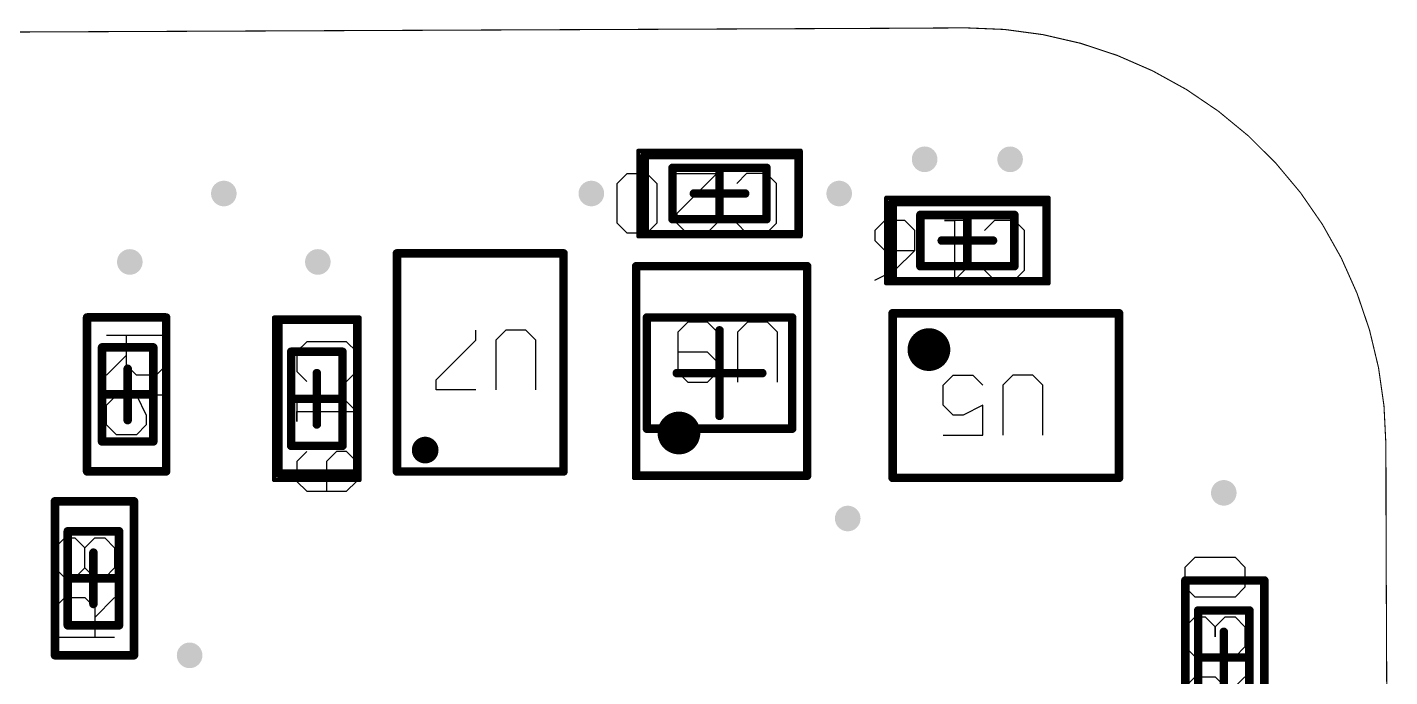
# Model space of a CAD drawing. Header units: millimetres. Extents: x 0 to 63.8, y 0 to 29.2.
# Drawn here: x 47.9 to 63.84, y 21.65 to 29.24 of the extents above; entities that cross this region are included whole.
import ezdxf

# ---------------------------------------------------------------- set-up
doc = ezdxf.new("R2010")
doc.units = ezdxf.units.MM
for name, color, linetype in [('Mechanical1', 6, 'Continuous'), ('Mechanical13', 56, 'Continuous'), ('Mechanical15', 56, 'Continuous'), ('Mechanical29', 56, 'Continuous'), ('ViaHoleLayer', 16, 'Continuous')]:
    doc.layers.add(name, color=color, linetype=linetype)

# ---------------------------------------------------------------- blocks, each defined once
blk = doc.blocks.new('SOTFL50P160X60_6N_8')
at = {"layer": 'Mechanical13', "const_width": 0.1}
for points in [[(-0.65, 0.85), (0.65, 0.85)], [(-0.65, 0.85), (-0.65, -0.85)], [(0.65, 0.85), (0.65, -0.85)], [(-0.65, -0.85), (0.65, -0.85)]]:
    blk.add_lwpolyline(points, dxfattribs=at)
at = {"layer": 'Mechanical13', "const_width": 0.05}
for points in [[(-0.675, 0.85, 1), (-0.625, 0.85, 1)], [(-0.675, 0.85, 1), (-0.625, 0.85, 1)], [(0.625, 0.85, 1), (0.675, 0.85, 1)], [(0.625, 0.85, 1), (0.675, 0.85, 1)], [(-0.675, -0.85, 1), (-0.625, -0.85, 1)], [(-0.675, -0.85, 1), (-0.625, -0.85, 1)], [(0.625, -0.85, 1), (0.675, -0.85, 1)], [(0.625, -0.85, 1), (0.675, -0.85, 1)]]:
    blk.add_lwpolyline(points, format="xyb", close=True, dxfattribs=at)
at = {"layer": 'Mechanical15'}
for points, const_width in [([(-1.225, 1), (1.225, 1)], 0.05), ([(-1.225, 1), (-1.225, -1)], 0.05), ([(1.225, 1), (1.225, -1)], 0.05), ([(0, 0.5), (0, -0.5)], 0.1), ([(-0.5, 0), (0.5, 0)], 0.1), ([(-1.225, -1), (1.225, -1)], 0.05)]:
    blk.add_lwpolyline(points, dxfattribs=dict(at, const_width=const_width))
for points, const_width in [([(-1.238, 1, 1), (-1.213, 1, 1)], 0.025), ([(-1.238, 1, 1), (-1.213, 1, 1)], 0.025), ([(1.212, 1, 1), (1.237, 1, 1)], 0.025), ([(1.212, 1, 1), (1.237, 1, 1)], 0.025), ([(-0.025, 0.5, 1), (0.025, 0.5, 1)], 0.05), ([(-0.525, 0, 1), (-0.475, 0, 1)], 0.05), ([(0.475, 0, 1), (0.525, 0, 1)], 0.05), ([(-0.025, -0.5, 1), (0.025, -0.5, 1)], 0.05), ([(-1.238, -1, 1), (-1.213, -1, 1)], 0.025), ([(-1.238, -1, 1), (-1.213, -1, 1)], 0.025), ([(1.212, -1, 1), (1.237, -1, 1)], 0.025), ([(1.212, -1, 1), (1.237, -1, 1)], 0.025)]:
    blk.add_lwpolyline(points, format="xyb", close=True, dxfattribs=dict(at, const_width=const_width))
at = {"layer": 'Mechanical29'}
for p, q in [((0.013, 0.489), (-0.104, 0.372)), ((0.479, 0.489), (0.013, 0.489)), ((0.246, 0.139), (0.246, 0.489)), ((0.596, 0.372), (0.479, 0.489)), ((-0.104, 0.372), (-0.104, 0.139)), ((0.596, 0.139), (0.596, 0.372)), ((-0.104, 0.139), (0.013, 0.022)), ((0.013, 0.022), (0.129, 0.022)), ((0.129, 0.022), (0.246, 0.139)), ((0.479, 0.022), (0.596, 0.139)), ((0.479, -0.211), (-0.104, -0.211)), ((0.596, -0.328), (0.479, -0.211)), ((0.596, -0.561), (0.596, -0.328)), ((0.479, -0.678), (0.596, -0.561)), ((-0.104, -0.678), (0.479, -0.678))]:
    blk.add_line(p, q, dxfattribs=at)
at = {"layer": 'Mechanical29', "const_width": 0.1}
for points in [[(-1.2, 0.975), (1.25, 0.975)], [(-1.2, 0.975), (-1.2, -1.025)], [(1.25, 0.975), (1.25, -1.025)], [(-1.2, -1.025), (1.25, -1.025)]]:
    blk.add_lwpolyline(points, dxfattribs=at)
at = {"layer": 'Mechanical29'}
for points, const_width in [([(-1.225, 0.975, 1), (-1.175, 0.975, 1)], 0.05), ([(-1.225, 0.975, 1), (-1.175, 0.975, 1)], 0.05), ([(1.225, 0.975, 1), (1.275, 0.975, 1)], 0.05), ([(1.225, 0.975, 1), (1.275, 0.975, 1)], 0.05), ([(-0.575, 0.475, 1), (-0.825, 0.475, 1)], 0.25), ([(-0.888, 0.475, 1), (-0.763, 0.475, 1)], 0.125), ([(-0.637, 0.475, 1), (-0.513, 0.475, 1)], 0.125), ([(-1.225, -1.025, 1), (-1.175, -1.025, 1)], 0.05), ([(-1.225, -1.025, 1), (-1.175, -1.025, 1)], 0.05), ([(1.225, -1.025, 1), (1.275, -1.025, 1)], 0.05), ([(1.225, -1.025, 1), (1.275, -1.025, 1)], 0.05)]:
    blk.add_lwpolyline(points, format="xyb", close=True, dxfattribs=dict(at, const_width=const_width))
blk = doc.blocks.new('SHTC3_9')
at = {"layer": 'Mechanical15', "const_width": 0.1}
for points in [[(-0.475, -0.325), (-0.475, 2.225)], [(-0.475, 2.225), (1.475, 2.225)], [(1.475, -0.325), (1.475, 2.225)], [(-0.475, -0.325), (1.475, -0.325)]]:
    blk.add_lwpolyline(points, dxfattribs=at)
at = {"layer": 'Mechanical15', "const_width": 0.05}
for points in [[(-0.5, 2.225, 1), (-0.45, 2.225, 1)], [(-0.5, 2.225, 1), (-0.45, 2.225, 1)], [(1.45, 2.225, 1), (1.5, 2.225, 1)], [(1.45, 2.225, 1), (1.5, 2.225, 1)], [(-0.5, -0.325, 1), (-0.45, -0.325, 1)], [(-0.5, -0.325, 1), (-0.45, -0.325, 1)], [(1.45, -0.325, 1), (1.5, -0.325, 1)], [(1.45, -0.325, 1), (1.5, -0.325, 1)]]:
    blk.add_lwpolyline(points, format="xyb", close=True, dxfattribs=at)
at = {"layer": 'Mechanical29'}
for p, q in [((0.45, 1.211), (0.45, 1.328)), ((0.8, 1.328), (0.683, 1.211)), ((1.033, 1.328), (0.8, 1.328)), ((1.15, 1.211), (1.033, 1.328)), ((-0.016, 0.745), (0.45, 1.211)), ((0.683, 1.211), (0.683, 0.628)), ((1.15, 0.628), (1.15, 1.211)), ((-0.016, 0.628), (-0.016, 0.745)), ((0.45, 0.628), (-0.016, 0.628))]:
    blk.add_line(p, q, dxfattribs=at)
at = {"layer": 'Mechanical29', "const_width": 0.1}
for points in [[(-0.475, 2.225), (1.475, 2.225)], [(-0.475, -0.325), (-0.475, 2.225)], [(1.475, -0.325), (1.475, 2.225)], [(-0.475, -0.325), (1.475, -0.325)]]:
    blk.add_lwpolyline(points, dxfattribs=at)
at = {"layer": 'Mechanical29'}
for points, const_width in [([(-0.5, 2.225, 1), (-0.45, 2.225, 1)], 0.05), ([(-0.5, 2.225, 1), (-0.45, 2.225, 1)], 0.05), ([(1.45, 2.225, 1), (1.5, 2.225, 1)], 0.05), ([(1.45, 2.225, 1), (1.5, 2.225, 1)], 0.05), ([(-0.088, -0.075, 1), (-0.2, -0.075, 1)], 0.2), ([(-0.25, -0.075, 1), (-0.15, -0.075, 1)], 0.1), ([(-0.138, -0.075, 1), (-0.038, -0.075, 1)], 0.1), ([(-0.5, -0.325, 1), (-0.45, -0.325, 1)], 0.05), ([(-0.5, -0.325, 1), (-0.45, -0.325, 1)], 0.05), ([(1.45, -0.325, 1), (1.5, -0.325, 1)], 0.05), ([(1.45, -0.325, 1), (1.5, -0.325, 1)], 0.05)]:
    blk.add_lwpolyline(points, format="xyb", close=True, dxfattribs=dict(at, const_width=const_width))
blk = doc.blocks.new('OPT3001_10')
at = {"layer": 'Mechanical29'}
for p, q in [((0.216, -0.54), (0.332, -0.424)), ((0.332, -0.424), (0.565, -0.424)), ((0.565, -0.424), (0.682, -0.54)), ((1.032, -0.424), (0.915, -0.54)), ((1.265, -0.424), (1.032, -0.424)), ((1.382, -0.54), (1.265, -0.424)), ((0.216, -0.774), (0.216, -0.54)), ((0.915, -0.54), (0.915, -1.124)), ((1.382, -1.124), (1.382, -0.54)), ((0.332, -0.89), (0.216, -0.774)), ((0.682, -0.774), (0.449, -0.89)), ((0.682, -1.124), (0.682, -0.774)), ((0.449, -0.89), (0.332, -0.89)), ((0.216, -1.124), (0.682, -1.124))]:
    blk.add_line(p, q, dxfattribs=at)
at = {"layer": 'Mechanical29', "const_width": 0.1}
for points in [[(-0.375, 0.3), (2.275, 0.3)], [(-0.375, -1.625), (-0.375, 0.3)], [(2.275, -1.625), (2.275, 0.3)], [(-0.375, -1.625), (2.275, -1.625)]]:
    blk.add_lwpolyline(points, dxfattribs=at)
at = {"layer": 'Mechanical29'}
for points, const_width in [([(-0.4, 0.3, 1), (-0.35, 0.3, 1)], 0.05), ([(-0.4, 0.3, 1), (-0.35, 0.3, 1)], 0.05), ([(2.25, 0.3, 1), (2.3, 0.3, 1)], 0.05), ([(2.25, 0.3, 1), (2.3, 0.3, 1)], 0.05), ([(0.175, -0.125, 1), (-0.075, -0.125, 1)], 0.25), ([(-0.138, -0.125, 1), (-0.013, -0.125, 1)], 0.125), ([(0.113, -0.125, 1), (0.238, -0.125, 1)], 0.125), ([(-0.4, -1.625, 1), (-0.35, -1.625, 1)], 0.05), ([(-0.4, -1.625, 1), (-0.35, -1.625, 1)], 0.05), ([(2.25, -1.625, 1), (2.3, -1.625, 1)], 0.05), ([(2.25, -1.625, 1), (2.3, -1.625, 1)], 0.05)]:
    blk.add_lwpolyline(points, format="xyb", close=True, dxfattribs=dict(at, const_width=const_width))
blk = doc.blocks.new('RES0402_17')
at = {"layer": 'Mechanical13', "const_width": 0.1}
for points in [[(-0.55, -0.3), (-0.55, 0.3)], [(0.55, 0.3), (-0.55, 0.3)], [(0.55, -0.3), (0.55, 0.3)], [(0.55, -0.3), (-0.55, -0.3)]]:
    blk.add_lwpolyline(points, dxfattribs=at)
at = {"layer": 'Mechanical13', "const_width": 0.05}
for points in [[(-0.575, 0.3, 1), (-0.525, 0.3, 1)], [(-0.575, 0.3, 1), (-0.525, 0.3, 1)], [(0.525, 0.3, 1), (0.575, 0.3, 1)], [(0.525, 0.3, 1), (0.575, 0.3, 1)], [(-0.575, -0.3, 1), (-0.525, -0.3, 1)], [(-0.575, -0.3, 1), (-0.525, -0.3, 1)], [(0.525, -0.3, 1), (0.575, -0.3, 1)], [(0.525, -0.3, 1), (0.575, -0.3, 1)]]:
    blk.add_lwpolyline(points, format="xyb", close=True, dxfattribs=at)
at = {"layer": 'Mechanical15'}
for points, const_width in [([(-0.9, -0.45), (-0.9, 0.45)], 0.05), ([(0.9, 0.45), (-0.9, 0.45)], 0.05), ([(0, -0.3), (0, 0.3)], 0.1), ([(0.9, -0.45), (0.9, 0.45)], 0.05), ([(0.3, 0), (-0.3, 0)], 0.1), ([(0.9, -0.45), (-0.9, -0.45)], 0.05)]:
    blk.add_lwpolyline(points, dxfattribs=dict(at, const_width=const_width))
for points, const_width in [([(-0.913, 0.45, 1), (-0.888, 0.45, 1)], 0.025), ([(-0.913, 0.45, 1), (-0.888, 0.45, 1)], 0.025), ([(-0.025, 0.3, 1), (0.025, 0.3, 1)], 0.05), ([(0.888, 0.45, 1), (0.913, 0.45, 1)], 0.025), ([(0.888, 0.45, 1), (0.913, 0.45, 1)], 0.025), ([(-0.325, 0, 1), (-0.275, 0, 1)], 0.05), ([(0.275, 0, 1), (0.325, 0, 1)], 0.05), ([(-0.025, -0.3, 1), (0.025, -0.3, 1)], 0.05), ([(-0.913, -0.45, 1), (-0.888, -0.45, 1)], 0.025), ([(-0.913, -0.45, 1), (-0.888, -0.45, 1)], 0.025), ([(0.888, -0.45, 1), (0.913, -0.45, 1)], 0.025), ([(0.888, -0.45, 1), (0.913, -0.45, 1)], 0.025)]:
    blk.add_lwpolyline(points, format="xyb", close=True, dxfattribs=dict(at, const_width=const_width))
at = {"layer": 'Mechanical29'}
for p, q in [((-1.174, 0.132), (-1.057, 0.248)), ((-1.057, 0.248), (-0.824, 0.248)), ((-0.824, 0.248), (-0.707, 0.132)), ((-0.474, 0.132), (-0.357, 0.248)), ((-0.357, 0.248), (-0.124, 0.248)), ((-0.124, 0.248), (-0.007, 0.132)), ((0.459, 0.015), (0.226, 0.248)), ((0.692, 0.248), (0.692, -0.451)), ((-1.174, -0.335), (-1.174, 0.132)), ((-0.707, 0.132), (-0.707, -0.335)), ((-0.474, 0.015), (-0.474, 0.132)), ((-0.357, -0.102), (-0.474, 0.015)), ((0.226, -0.102), (0.343, 0.015)), ((0.343, 0.015), (0.692, 0.015)), ((-0.474, -0.218), (-0.357, -0.102)), ((-0.357, -0.102), (-0.241, -0.102)), ((-0.241, -0.102), (-0.357, -0.102)), ((0.226, -0.335), (0.226, -0.102)), ((-0.474, -0.335), (-0.474, -0.218)), ((-1.057, -0.451), (-1.174, -0.335)), ((-0.824, -0.451), (-1.057, -0.451)), ((-0.707, -0.335), (-0.824, -0.451)), ((-0.357, -0.451), (-0.474, -0.335)), ((-0.124, -0.451), (-0.357, -0.451)), ((-0.007, -0.335), (-0.124, -0.451)), ((0.343, -0.451), (0.226, -0.335)), ((0.692, -0.451), (0.343, -0.451))]:
    blk.add_line(p, q, dxfattribs=at)
at = {"layer": 'Mechanical29', "const_width": 0.1}
for points in [[(-0.9, -0.45), (-0.9, 0.475)], [(0.9, 0.475), (-0.9, 0.475)], [(0.9, -0.45), (0.9, 0.475)], [(0.9, -0.45), (-0.9, -0.45)]]:
    blk.add_lwpolyline(points, dxfattribs=at)
at = {"layer": 'Mechanical29', "const_width": 0.05}
for points in [[(-0.925, 0.475, 1), (-0.875, 0.475, 1)], [(-0.925, 0.475, 1), (-0.875, 0.475, 1)], [(0.875, 0.475, 1), (0.925, 0.475, 1)], [(0.875, 0.475, 1), (0.925, 0.475, 1)], [(-0.925, -0.45, 1), (-0.875, -0.45, 1)], [(-0.925, -0.45, 1), (-0.875, -0.45, 1)], [(0.875, -0.45, 1), (0.925, -0.45, 1)], [(0.875, -0.45, 1), (0.925, -0.45, 1)]]:
    blk.add_lwpolyline(points, format="xyb", close=True, dxfattribs=at)
blk = doc.blocks.new('RES0402_27')
at = {"layer": 'Mechanical13', "const_width": 0.1}
for points in [[(-0.55, -0.3), (-0.55, 0.3)], [(0.55, 0.3), (-0.55, 0.3)], [(0.55, -0.3), (0.55, 0.3)], [(0.55, -0.3), (-0.55, -0.3)]]:
    blk.add_lwpolyline(points, dxfattribs=at)
at = {"layer": 'Mechanical13', "const_width": 0.05}
for points in [[(-0.575, 0.3, 1), (-0.525, 0.3, 1)], [(-0.575, 0.3, 1), (-0.525, 0.3, 1)], [(0.525, 0.3, 1), (0.575, 0.3, 1)], [(0.525, 0.3, 1), (0.575, 0.3, 1)], [(-0.575, -0.3, 1), (-0.525, -0.3, 1)], [(-0.575, -0.3, 1), (-0.525, -0.3, 1)], [(0.525, -0.3, 1), (0.575, -0.3, 1)], [(0.525, -0.3, 1), (0.575, -0.3, 1)]]:
    blk.add_lwpolyline(points, format="xyb", close=True, dxfattribs=at)
at = {"layer": 'Mechanical15'}
for points, const_width in [([(-0.9, -0.45), (-0.9, 0.45)], 0.05), ([(0.9, 0.45), (-0.9, 0.45)], 0.05), ([(0, -0.3), (0, 0.3)], 0.1), ([(0.9, -0.45), (0.9, 0.45)], 0.05), ([(0.3, 0), (-0.3, 0)], 0.1), ([(0.9, -0.45), (-0.9, -0.45)], 0.05)]:
    blk.add_lwpolyline(points, dxfattribs=dict(at, const_width=const_width))
for points, const_width in [([(-0.913, 0.45, 1), (-0.888, 0.45, 1)], 0.025), ([(-0.913, 0.45, 1), (-0.888, 0.45, 1)], 0.025), ([(-0.025, 0.3, 1), (0.025, 0.3, 1)], 0.05), ([(0.888, 0.45, 1), (0.913, 0.45, 1)], 0.025), ([(0.888, 0.45, 1), (0.913, 0.45, 1)], 0.025), ([(-0.325, 0, 1), (-0.275, 0, 1)], 0.05), ([(0.275, 0, 1), (0.325, 0, 1)], 0.05), ([(-0.025, -0.3, 1), (0.025, -0.3, 1)], 0.05), ([(-0.913, -0.45, 1), (-0.888, -0.45, 1)], 0.025), ([(-0.913, -0.45, 1), (-0.888, -0.45, 1)], 0.025), ([(0.888, -0.45, 1), (0.913, -0.45, 1)], 0.025), ([(0.888, -0.45, 1), (0.913, -0.45, 1)], 0.025)]:
    blk.add_lwpolyline(points, format="xyb", close=True, dxfattribs=dict(at, const_width=const_width))
at = {"layer": 'Mechanical29'}
for p, q in [((-0.474, 0.132), (-0.357, 0.248)), ((-0.357, 0.248), (-0.124, 0.248)), ((-0.124, 0.248), (-0.007, 0.132)), ((0.459, 0.015), (0.226, 0.248)), ((0.692, 0.248), (0.692, -0.451)), ((-0.474, 0.015), (-0.474, 0.132)), ((-0.357, -0.102), (-0.474, 0.015)), ((-0.007, 0.015), (-0.124, -0.102)), ((-0.007, 0.132), (-0.007, 0.015)), ((0.226, -0.102), (0.343, 0.015)), ((0.343, 0.015), (0.692, 0.015)), ((-0.474, -0.218), (-0.357, -0.102)), ((-0.124, -0.102), (-0.357, -0.102)), ((-0.124, -0.102), (-0.007, -0.218)), ((0.226, -0.335), (0.226, -0.102)), ((-0.474, -0.335), (-0.474, -0.218)), ((-0.007, -0.218), (-0.007, -0.335)), ((-0.357, -0.451), (-0.474, -0.335)), ((-0.124, -0.451), (-0.357, -0.451)), ((-0.007, -0.335), (-0.124, -0.451)), ((0.343, -0.451), (0.226, -0.335)), ((0.692, -0.451), (0.343, -0.451))]:
    blk.add_line(p, q, dxfattribs=at)
at = {"layer": 'Mechanical29', "const_width": 0.1}
for points in [[(-0.9, -0.45), (-0.9, 0.475)], [(0.9, 0.475), (-0.9, 0.475)], [(0.9, -0.45), (0.9, 0.475)], [(0.9, -0.45), (-0.9, -0.45)]]:
    blk.add_lwpolyline(points, dxfattribs=at)
at = {"layer": 'Mechanical29', "const_width": 0.05}
for points in [[(-0.925, 0.475, 1), (-0.875, 0.475, 1)], [(-0.925, 0.475, 1), (-0.875, 0.475, 1)], [(0.875, 0.475, 1), (0.925, 0.475, 1)], [(0.875, 0.475, 1), (0.925, 0.475, 1)], [(-0.925, -0.45, 1), (-0.875, -0.45, 1)], [(-0.925, -0.45, 1), (-0.875, -0.45, 1)], [(0.875, -0.45, 1), (0.925, -0.45, 1)], [(0.875, -0.45, 1), (0.925, -0.45, 1)]]:
    blk.add_lwpolyline(points, format="xyb", close=True, dxfattribs=at)
blk = doc.blocks.new('RES0402_30')
at = {"layer": 'Mechanical13', "const_width": 0.1}
for points in [[(-0.55, 0.3), (-0.55, -0.3)], [(-0.55, 0.3), (0.55, 0.3)], [(0.55, 0.3), (0.55, -0.3)], [(-0.55, -0.3), (0.55, -0.3)]]:
    blk.add_lwpolyline(points, dxfattribs=at)
at = {"layer": 'Mechanical13', "const_width": 0.05}
for points in [[(-0.575, 0.3, 1), (-0.525, 0.3, 1)], [(-0.575, 0.3, 1), (-0.525, 0.3, 1)], [(0.525, 0.3, 1), (0.575, 0.3, 1)], [(0.525, 0.3, 1), (0.575, 0.3, 1)], [(-0.575, -0.3, 1), (-0.525, -0.3, 1)], [(-0.575, -0.3, 1), (-0.525, -0.3, 1)], [(0.525, -0.3, 1), (0.575, -0.3, 1)], [(0.525, -0.3, 1), (0.575, -0.3, 1)]]:
    blk.add_lwpolyline(points, format="xyb", close=True, dxfattribs=at)
at = {"layer": 'Mechanical15'}
for points, const_width in [([(-0.9, 0.45), (-0.9, -0.45)], 0.05), ([(-0.9, 0.45), (0.9, 0.45)], 0.05), ([(0, 0.3), (0, -0.3)], 0.1), ([(0.9, 0.45), (0.9, -0.45)], 0.05), ([(-0.3, 0), (0.3, 0)], 0.1), ([(-0.9, -0.45), (0.9, -0.45)], 0.05)]:
    blk.add_lwpolyline(points, dxfattribs=dict(at, const_width=const_width))
for points, const_width in [([(-0.913, 0.45, 1), (-0.888, 0.45, 1)], 0.025), ([(-0.913, 0.45, 1), (-0.888, 0.45, 1)], 0.025), ([(-0.025, 0.3, 1), (0.025, 0.3, 1)], 0.05), ([(0.888, 0.45, 1), (0.913, 0.45, 1)], 0.025), ([(0.888, 0.45, 1), (0.913, 0.45, 1)], 0.025), ([(-0.325, 0, 1), (-0.275, 0, 1)], 0.05), ([(0.275, 0, 1), (0.325, 0, 1)], 0.05), ([(-0.025, -0.3, 1), (0.025, -0.3, 1)], 0.05), ([(-0.913, -0.45, 1), (-0.888, -0.45, 1)], 0.025), ([(-0.913, -0.45, 1), (-0.888, -0.45, 1)], 0.025), ([(0.888, -0.45, 1), (0.913, -0.45, 1)], 0.025), ([(0.888, -0.45, 1), (0.913, -0.45, 1)], 0.025)]:
    blk.add_lwpolyline(points, format="xyb", close=True, dxfattribs=dict(at, const_width=const_width))
at = {"layer": 'Mechanical29'}
for p, q in [((-0.474, 0.132), (-0.357, 0.248)), ((-0.357, 0.248), (-0.124, 0.248)), ((-0.124, 0.248), (-0.007, 0.132)), ((0.459, 0.015), (0.226, 0.248)), ((0.692, 0.248), (0.692, -0.451)), ((-0.474, -0.102), (-0.474, 0.132)), ((0.226, -0.102), (0.343, 0.015)), ((0.343, 0.015), (0.692, 0.015)), ((-0.357, -0.218), (-0.474, -0.102)), ((-0.007, -0.102), (-0.241, -0.218)), ((-0.007, -0.451), (-0.007, -0.102)), ((0.226, -0.335), (0.226, -0.102)), ((-0.241, -0.218), (-0.357, -0.218)), ((-0.474, -0.451), (-0.007, -0.451)), ((0.343, -0.451), (0.226, -0.335)), ((0.692, -0.451), (0.343, -0.451))]:
    blk.add_line(p, q, dxfattribs=at)
at = {"layer": 'Mechanical29', "const_width": 0.1}
for points in [[(-0.9, 0.475), (-0.9, -0.45)], [(-0.9, 0.475), (0.9, 0.475)], [(0.9, 0.475), (0.9, -0.45)], [(-0.9, -0.45), (0.9, -0.45)]]:
    blk.add_lwpolyline(points, dxfattribs=at)
at = {"layer": 'Mechanical29', "const_width": 0.05}
for points in [[(-0.925, 0.475, 1), (-0.875, 0.475, 1)], [(-0.925, 0.475, 1), (-0.875, 0.475, 1)], [(0.875, 0.475, 1), (0.925, 0.475, 1)], [(0.875, 0.475, 1), (0.925, 0.475, 1)], [(-0.925, -0.45, 1), (-0.875, -0.45, 1)], [(-0.925, -0.45, 1), (-0.875, -0.45, 1)], [(0.875, -0.45, 1), (0.925, -0.45, 1)], [(0.875, -0.45, 1), (0.925, -0.45, 1)]]:
    blk.add_lwpolyline(points, format="xyb", close=True, dxfattribs=at)
blk = doc.blocks.new('CAP0402_62')
at = {"layer": 'Mechanical13', "const_width": 0.1}
for points in [[(0.55, 0.3), (-0.55, 0.3)], [(-0.55, 0.3), (-0.55, -0.3)], [(0.55, 0.3), (0.55, -0.3)], [(0.55, -0.3), (-0.55, -0.3)]]:
    blk.add_lwpolyline(points, dxfattribs=at)
at = {"layer": 'Mechanical13', "const_width": 0.05}
for points in [[(-0.575, 0.3, 1), (-0.525, 0.3, 1)], [(-0.575, 0.3, 1), (-0.525, 0.3, 1)], [(0.525, 0.3, 1), (0.575, 0.3, 1)], [(0.525, 0.3, 1), (0.575, 0.3, 1)], [(-0.575, -0.3, 1), (-0.525, -0.3, 1)], [(-0.575, -0.3, 1), (-0.525, -0.3, 1)], [(0.525, -0.3, 1), (0.575, -0.3, 1)], [(0.525, -0.3, 1), (0.575, -0.3, 1)]]:
    blk.add_lwpolyline(points, format="xyb", close=True, dxfattribs=at)
at = {"layer": 'Mechanical15'}
for points, const_width in [([(0.95, 0.5), (-0.95, 0.5)], 0.05), ([(-0.95, 0.5), (-0.95, -0.5)], 0.05), ([(0.95, 0.5), (0.95, -0.5)], 0.05), ([(0, 0.3), (0, -0.3)], 0.1), ([(0.3, 0), (-0.3, 0)], 0.1), ([(0.95, -0.5), (-0.95, -0.5)], 0.05)]:
    blk.add_lwpolyline(points, dxfattribs=dict(at, const_width=const_width))
for points, const_width in [([(-0.962, 0.5, 1), (-0.937, 0.5, 1)], 0.025), ([(-0.962, 0.5, 1), (-0.937, 0.5, 1)], 0.025), ([(0.938, 0.5, 1), (0.962, 0.5, 1)], 0.025), ([(0.938, 0.5, 1), (0.962, 0.5, 1)], 0.025), ([(-0.025, 0.3, 1), (0.025, 0.3, 1)], 0.05), ([(-0.325, 0, 1), (-0.275, 0, 1)], 0.05), ([(0.275, 0, 1), (0.325, 0, 1)], 0.05), ([(-0.025, -0.3, 1), (0.025, -0.3, 1)], 0.05), ([(-0.962, -0.5, 1), (-0.937, -0.5, 1)], 0.025), ([(-0.962, -0.5, 1), (-0.937, -0.5, 1)], 0.025), ([(0.938, -0.5, 1), (0.962, -0.5, 1)], 0.025), ([(0.938, -0.5, 1), (0.962, -0.5, 1)], 0.025)]:
    blk.add_lwpolyline(points, format="xyb", close=True, dxfattribs=dict(at, const_width=const_width))
at = {"layer": 'Mechanical29'}
for p, q in [((-0.551, 0.465), (-0.667, 0.348)), ((-0.667, 0.348), (-0.667, -0.118)), ((-0.317, 0.465), (-0.551, 0.465)), ((-0.201, 0.348), (-0.317, 0.465)), ((0.149, 0.465), (0.033, 0.348)), ((0.383, 0.465), (0.149, 0.465)), ((0.499, 0.348), (0.383, 0.465)), ((0.499, 0.232), (0.499, 0.348)), ((0.732, 0.348), (0.849, 0.465)), ((0.732, -0.118), (0.732, 0.348)), ((0.849, 0.465), (1.082, 0.465)), ((1.082, 0.465), (1.199, 0.348)), ((1.199, 0.348), (1.199, -0.118)), ((0.033, -0.235), (0.499, 0.232)), ((-0.667, -0.118), (-0.551, -0.235)), ((-0.317, -0.235), (-0.201, -0.118)), ((0.849, -0.235), (0.732, -0.118)), ((1.199, -0.118), (1.082, -0.235)), ((-0.551, -0.235), (-0.317, -0.235)), ((0.499, -0.235), (0.033, -0.235)), ((1.082, -0.235), (0.849, -0.235))]:
    blk.add_line(p, q, dxfattribs=at)
at = {"layer": 'Mechanical29', "const_width": 0.1}
for points in [[(0.875, 0.475), (-0.925, 0.475)], [(-0.925, 0.475), (-0.925, -0.45)], [(0.875, 0.475), (0.875, -0.45)], [(0.875, -0.45), (-0.925, -0.45)]]:
    blk.add_lwpolyline(points, dxfattribs=at)
at = {"layer": 'Mechanical29', "const_width": 0.05}
for points in [[(-0.95, 0.475, 1), (-0.9, 0.475, 1)], [(-0.95, 0.475, 1), (-0.9, 0.475, 1)], [(0.85, 0.475, 1), (0.9, 0.475, 1)], [(0.85, 0.475, 1), (0.9, 0.475, 1)], [(-0.95, -0.45, 1), (-0.9, -0.45, 1)], [(-0.95, -0.45, 1), (-0.9, -0.45, 1)], [(0.85, -0.45, 1), (0.9, -0.45, 1)], [(0.85, -0.45, 1), (0.9, -0.45, 1)]]:
    blk.add_lwpolyline(points, format="xyb", close=True, dxfattribs=at)
blk = doc.blocks.new('CAP0402_63')
at = {"layer": 'Mechanical13', "const_width": 0.1}
for points in [[(-0.55, -0.3), (-0.55, 0.3)], [(0.55, 0.3), (-0.55, 0.3)], [(0.55, -0.3), (0.55, 0.3)], [(0.55, -0.3), (-0.55, -0.3)]]:
    blk.add_lwpolyline(points, dxfattribs=at)
at = {"layer": 'Mechanical13', "const_width": 0.05}
for points in [[(-0.575, 0.3, 1), (-0.525, 0.3, 1)], [(-0.575, 0.3, 1), (-0.525, 0.3, 1)], [(0.525, 0.3, 1), (0.575, 0.3, 1)], [(0.525, 0.3, 1), (0.575, 0.3, 1)], [(-0.575, -0.3, 1), (-0.525, -0.3, 1)], [(-0.575, -0.3, 1), (-0.525, -0.3, 1)], [(0.525, -0.3, 1), (0.575, -0.3, 1)], [(0.525, -0.3, 1), (0.575, -0.3, 1)]]:
    blk.add_lwpolyline(points, format="xyb", close=True, dxfattribs=at)
at = {"layer": 'Mechanical15'}
for points, const_width in [([(-0.95, -0.5), (-0.95, 0.5)], 0.05), ([(0.95, 0.5), (-0.95, 0.5)], 0.05), ([(0.95, -0.5), (0.95, 0.5)], 0.05), ([(0, -0.3), (0, 0.3)], 0.1), ([(0.3, 0), (-0.3, 0)], 0.1), ([(0.95, -0.5), (-0.95, -0.5)], 0.05)]:
    blk.add_lwpolyline(points, dxfattribs=dict(at, const_width=const_width))
for points, const_width in [([(-0.962, 0.5, 1), (-0.937, 0.5, 1)], 0.025), ([(-0.962, 0.5, 1), (-0.937, 0.5, 1)], 0.025), ([(0.938, 0.5, 1), (0.962, 0.5, 1)], 0.025), ([(0.938, 0.5, 1), (0.962, 0.5, 1)], 0.025), ([(-0.025, 0.3, 1), (0.025, 0.3, 1)], 0.05), ([(-0.325, 0, 1), (-0.275, 0, 1)], 0.05), ([(0.275, 0, 1), (0.325, 0, 1)], 0.05), ([(-0.025, -0.3, 1), (0.025, -0.3, 1)], 0.05), ([(-0.962, -0.5, 1), (-0.937, -0.5, 1)], 0.025), ([(-0.962, -0.5, 1), (-0.937, -0.5, 1)], 0.025), ([(0.938, -0.5, 1), (0.962, -0.5, 1)], 0.025), ([(0.938, -0.5, 1), (0.962, -0.5, 1)], 0.025)]:
    blk.add_lwpolyline(points, format="xyb", close=True, dxfattribs=dict(at, const_width=const_width))
at = {"layer": 'Mechanical29'}
for p, q in [((-0.551, 0.465), (-0.667, 0.348)), ((-0.667, 0.348), (-0.667, -0.118)), ((-0.317, 0.465), (-0.551, 0.465)), ((-0.201, 0.348), (-0.317, 0.465)), ((0.149, 0.465), (0.033, 0.348)), ((0.149, -0.235), (0.149, 0.465)), ((0.732, 0.465), (0.616, 0.348)), ((0.616, 0.348), (0.616, 0.232)), ((0.966, 0.465), (0.732, 0.465)), ((1.082, 0.348), (0.966, 0.465)), ((1.082, -0.118), (1.082, 0.348)), ((0.616, 0.232), (0.732, 0.115)), ((0.732, 0.115), (1.082, 0.115)), ((-0.667, -0.118), (-0.551, -0.235)), ((-0.317, -0.235), (-0.201, -0.118)), ((0.616, -0.118), (0.732, -0.235)), ((0.966, -0.235), (1.082, -0.118)), ((-0.551, -0.235), (-0.317, -0.235)), ((0.033, -0.235), (0.266, -0.235)), ((0.266, -0.235), (0.149, -0.235)), ((0.732, -0.235), (0.966, -0.235))]:
    blk.add_line(p, q, dxfattribs=at)
at = {"layer": 'Mechanical29', "const_width": 0.1}
for points in [[(-0.925, -0.45), (-0.925, 0.475)], [(0.875, 0.475), (-0.925, 0.475)], [(0.875, -0.45), (0.875, 0.475)], [(0.875, -0.45), (-0.925, -0.45)]]:
    blk.add_lwpolyline(points, dxfattribs=at)
at = {"layer": 'Mechanical29', "const_width": 0.05}
for points in [[(-0.95, 0.475, 1), (-0.9, 0.475, 1)], [(-0.95, 0.475, 1), (-0.9, 0.475, 1)], [(0.85, 0.475, 1), (0.9, 0.475, 1)], [(0.85, 0.475, 1), (0.9, 0.475, 1)], [(-0.95, -0.45, 1), (-0.9, -0.45, 1)], [(-0.95, -0.45, 1), (-0.9, -0.45, 1)], [(0.85, -0.45, 1), (0.9, -0.45, 1)], [(0.85, -0.45, 1), (0.9, -0.45, 1)]]:
    blk.add_lwpolyline(points, format="xyb", close=True, dxfattribs=at)
blk = doc.blocks.new('CAP0402_65')
at = {"layer": 'Mechanical13', "const_width": 0.1}
for points in [[(-0.55, 0.3), (-0.55, -0.3)], [(0.55, 0.3), (-0.55, 0.3)], [(0.55, 0.3), (0.55, -0.3)], [(0.55, -0.3), (-0.55, -0.3)]]:
    blk.add_lwpolyline(points, dxfattribs=at)
at = {"layer": 'Mechanical13', "const_width": 0.05}
for points in [[(-0.575, 0.3, 1), (-0.525, 0.3, 1)], [(-0.575, 0.3, 1), (-0.525, 0.3, 1)], [(0.525, 0.3, 1), (0.575, 0.3, 1)], [(0.525, 0.3, 1), (0.575, 0.3, 1)], [(-0.575, -0.3, 1), (-0.525, -0.3, 1)], [(-0.575, -0.3, 1), (-0.525, -0.3, 1)], [(0.525, -0.3, 1), (0.575, -0.3, 1)], [(0.525, -0.3, 1), (0.575, -0.3, 1)]]:
    blk.add_lwpolyline(points, format="xyb", close=True, dxfattribs=at)
at = {"layer": 'Mechanical15'}
for points, const_width in [([(-0.95, 0.5), (-0.95, -0.5)], 0.05), ([(0.95, 0.5), (-0.95, 0.5)], 0.05), ([(0.95, 0.5), (0.95, -0.5)], 0.05), ([(0, 0.3), (0, -0.3)], 0.1), ([(0.3, 0), (-0.3, 0)], 0.1), ([(0.95, -0.5), (-0.95, -0.5)], 0.05)]:
    blk.add_lwpolyline(points, dxfattribs=dict(at, const_width=const_width))
for points, const_width in [([(-0.962, 0.5, 1), (-0.937, 0.5, 1)], 0.025), ([(-0.962, 0.5, 1), (-0.937, 0.5, 1)], 0.025), ([(0.938, 0.5, 1), (0.962, 0.5, 1)], 0.025), ([(0.938, 0.5, 1), (0.962, 0.5, 1)], 0.025), ([(-0.025, 0.3, 1), (0.025, 0.3, 1)], 0.05), ([(-0.325, 0, 1), (-0.275, 0, 1)], 0.05), ([(0.275, 0, 1), (0.325, 0, 1)], 0.05), ([(-0.025, -0.3, 1), (0.025, -0.3, 1)], 0.05), ([(-0.962, -0.5, 1), (-0.937, -0.5, 1)], 0.025), ([(-0.962, -0.5, 1), (-0.937, -0.5, 1)], 0.025), ([(0.938, -0.5, 1), (0.962, -0.5, 1)], 0.025), ([(0.938, -0.5, 1), (0.962, -0.5, 1)], 0.025)]:
    blk.add_lwpolyline(points, format="xyb", close=True, dxfattribs=dict(at, const_width=const_width))
at = {"layer": 'Mechanical29'}
for p, q in [((-0.551, 0.465), (-0.667, 0.348)), ((-0.667, 0.348), (-0.667, -0.118)), ((-0.317, 0.465), (-0.551, 0.465)), ((-0.201, 0.348), (-0.317, 0.465)), ((0.149, 0.465), (0.033, 0.348)), ((0.149, -0.235), (0.149, 0.465)), ((0.849, 0.348), (0.616, 0.115)), ((1.082, 0.465), (0.849, 0.348)), ((0.616, 0.115), (0.616, -0.118)), ((0.966, 0.115), (0.616, 0.115)), ((1.082, -0.002), (0.966, 0.115)), ((-0.667, -0.118), (-0.551, -0.235)), ((-0.317, -0.235), (-0.201, -0.118)), ((0.616, -0.118), (0.732, -0.235)), ((0.966, -0.235), (1.082, -0.118)), ((1.082, -0.118), (1.082, -0.002)), ((-0.551, -0.235), (-0.317, -0.235)), ((0.033, -0.235), (0.266, -0.235)), ((0.266, -0.235), (0.149, -0.235)), ((0.732, -0.235), (0.966, -0.235))]:
    blk.add_line(p, q, dxfattribs=at)
at = {"layer": 'Mechanical29', "const_width": 0.1}
for points in [[(-0.925, 0.475), (-0.925, -0.45)], [(0.875, 0.475), (-0.925, 0.475)], [(0.875, 0.475), (0.875, -0.45)], [(0.875, -0.45), (-0.925, -0.45)]]:
    blk.add_lwpolyline(points, dxfattribs=at)
at = {"layer": 'Mechanical29', "const_width": 0.05}
for points in [[(-0.95, 0.475, 1), (-0.9, 0.475, 1)], [(-0.95, 0.475, 1), (-0.9, 0.475, 1)], [(0.85, 0.475, 1), (0.9, 0.475, 1)], [(0.85, 0.475, 1), (0.9, 0.475, 1)], [(-0.95, -0.45, 1), (-0.9, -0.45, 1)], [(-0.95, -0.45, 1), (-0.9, -0.45, 1)], [(0.85, -0.45, 1), (0.9, -0.45, 1)], [(0.85, -0.45, 1), (0.9, -0.45, 1)]]:
    blk.add_lwpolyline(points, format="xyb", close=True, dxfattribs=at)

msp = doc.modelspace()

# ---------------------------------------------------------------- hatches: boundary and pattern name
at = {"layer": 'ViaHoleLayer'}
h = msp.add_hatch(color=16, dxfattribs=at)
edge = h.paths.add_edge_path()
edge.add_arc((58.4, 27.7), 0.15, 0, 360)
h = msp.add_hatch(color=16, dxfattribs=at)
edge = h.paths.add_edge_path()
edge.add_arc((59.4, 27.7), 0.15, 0, 360)
h = msp.add_hatch(color=16, dxfattribs=at)
edge = h.paths.add_edge_path()
edge.add_arc((50.2, 27.3), 0.15, 0, 360)
h = msp.add_hatch(color=16, dxfattribs=at)
edge = h.paths.add_edge_path()
edge.add_arc((54.5, 27.3), 0.15, 0, 360)
h = msp.add_hatch(color=16, dxfattribs=at)
edge = h.paths.add_edge_path()
edge.add_arc((57.4, 27.3), 0.15, 0, 360)
h = msp.add_hatch(color=16, dxfattribs=at)
edge = h.paths.add_edge_path()
edge.add_arc((49.1, 26.5), 0.15, 0, 360)
h = msp.add_hatch(color=16, dxfattribs=at)
edge = h.paths.add_edge_path()
edge.add_arc((51.3, 26.5), 0.15, 0, 360)
h = msp.add_hatch(color=16, dxfattribs=at)
edge = h.paths.add_edge_path()
edge.add_arc((61.9, 23.8), 0.15, 0, 360)
h = msp.add_hatch(color=16, dxfattribs=at)
edge = h.paths.add_edge_path()
edge.add_arc((57.5, 23.5), 0.15, 0, 360)
h = msp.add_hatch(color=16, dxfattribs=at)
edge = h.paths.add_edge_path()
edge.add_arc((49.8, 21.9), 0.15, 0, 360)

# ---------------------------------------------------------------- linework, layer by layer
at = {"layer": 'Mechanical1', "const_width": 0.0127}
for points in [[(6.881, 29.015), (56.881, 29.227)], [(56.881, 29.227), (58.004, 29.232)], [(58.004, 29.232), (58.883, 29.237)], [(63.797, 24.365), (63.799, 23.246)], [(63.799, 23.246), (63.803, 22.363)], [(63.803, 22.363), (63.836, 14.622)]]:
    msp.add_lwpolyline(points, dxfattribs=at)
at = {"layer": 'Mechanical1', "const_width": 0.00635}
for points in [[(56.877, 29.227, 1), (56.884, 29.227, 1)], [(56.877, 29.227, 1), (56.884, 29.227, 1)], [(58.001, 29.232, 1), (58.007, 29.232, 1)], [(58.001, 29.232, 1), (58.007, 29.232, 1)], [(58.88, 29.237, 1), (58.886, 29.237, 1)], [(58.88, 29.237, 1), (58.886, 29.237, 1)], [(63.793, 24.365, 1), (63.8, 24.365, 1)], [(63.793, 24.365, 1), (63.8, 24.365, 1)], [(63.796, 23.246, 1), (63.803, 23.246, 1)], [(63.796, 23.246, 1), (63.803, 23.246, 1)], [(63.8, 22.363, 1), (63.806, 22.363, 1)], [(63.8, 22.363, 1), (63.806, 22.363, 1)]]:
    msp.add_lwpolyline(points, format="xyb", close=True, dxfattribs=at)
at = {"layer": 'Mechanical1', "const_width": 0.0127}
msp.add_lwpolyline([(58.883, 29.237, -0.414629), (63.797, 24.365)], format="xyb", dxfattribs=at)

# ---------------------------------------------------------------- block references
for name, p, rotation in [('CAP0402_62', (56, 27.3), 180), ('CAP0402_65', (58.9, 26.75), 180), ('SHTC3_9', (52.7, 24.375), 360), ('SOTFL50P160X60_6N_8', (56, 25.2), 90), ('RES0402_30', (49.075, 24.951), 90), ('CAP0402_63', (51.288, 24.9), 270), ('RES0402_27', (48.674, 22.801), 270), ('RES0402_17', (61.9, 21.875), 270)]:
    msp.add_blockref(name, p, dxfattribs=dict(rotation=rotation))
msp.add_blockref('OPT3001_10', (58.4, 25.6))

doc.saveas('drawing.dxf')
